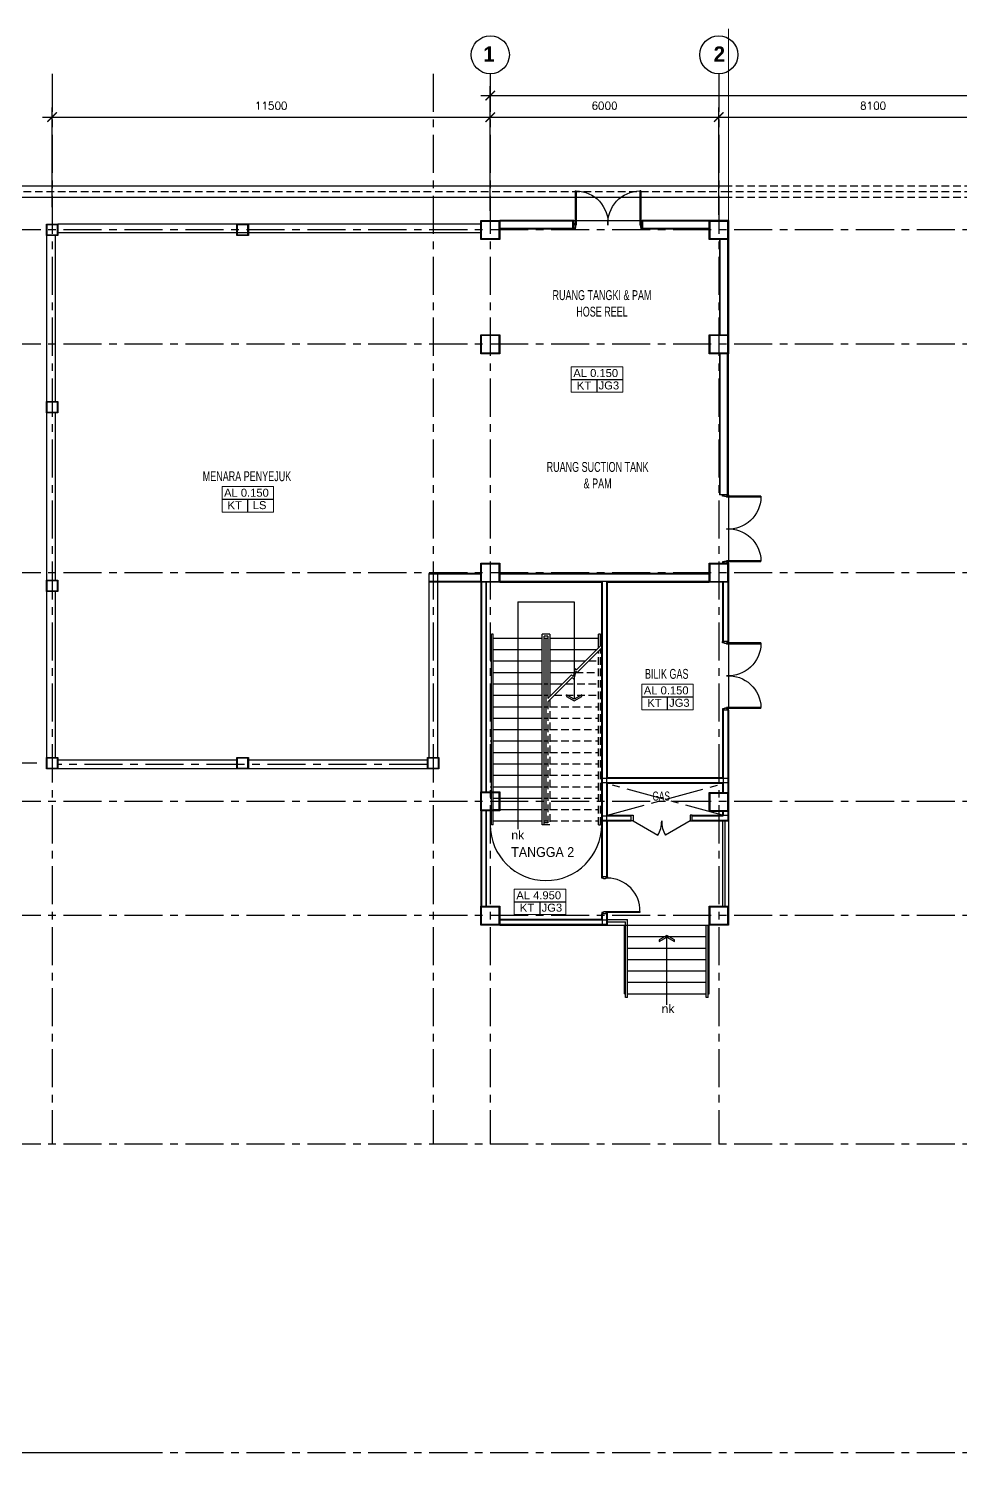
# Model space of a CAD drawing. Header units: millimetres. Extents: x 401562 to 564367, y -269451 to 12039.
# Drawn here: x 456276 to 480732, y -237029 to -199395 of the extents above; entities that cross this region are included whole.
import ezdxf

# ---------------------------------------------------------------- set-up
doc = ezdxf.new("R2010")
doc.units = ezdxf.units.MM
doc.header["$MEASUREMENT"] = 0
doc.linetypes.add('CENTER', pattern=[2, 1.25, -0.25, 0.25, -0.25])
doc.linetypes.add('HIDDEN', pattern=[0.375, 0.25, -0.125])
doc.layers.add('A-FLOR-OTLN', color=6, linetype='Continuous', lineweight=9)
doc.layers.add('TEXT', color=7, linetype='Continuous', lineweight=9)
for name, color, linetype in [('Bomba', 1, 'Continuous'), ('C-door', 1, 'Continuous'), ('G-bubble', 7, 'Continuous'), ('G2-text', 3, 'Continuous'), ('GRID', 9, 'Continuous'), ('Hatch-wall', 240, 'Continuous'), ('KODING', 7, 'Continuous'), ('LINE', 1, 'Continuous'), ('SILING', 8, 'Continuous'), ('STAIR', 7, 'Continuous'), ('VPORT', 2, 'Continuous'), ('WALL', 3, 'Continuous')]:
    doc.layers.add(name, color=color, linetype=linetype)
doc.layers.get('VPORT').off()
doc.styles.add('ARIAL', font='arial.ttf', dxfattribs={"width": 0.65, "height": 1.6})
doc.styles.add('ROMANS', font='romans.shx', dxfattribs={"height": 200})
doc.styles.add('S100-200H', font='romans.shx', dxfattribs={"width": 0.75, "height": 200})
doc.styles.get("Standard").update_dxf_attribs({"font": 'arial.ttf'})
doc.styles.add('TECHNICBOLD', font='teb_____.pfb', dxfattribs={"height": 300})
doc.dimstyles.new('DIM-100', dxfattribs={"dimtxt": 200, "dimasz": 300, "dimexe": 200, "dimexo": 50, "dimgap": 100, "dimtad": 1, "dimtoh": 1, "dimdec": 0, "dimzin": 0, "dimdsep": 46, "dimtxsty": 'S100-200H', "dimcen": 0.09, "dimclrt": 2, "dimadec": 0, "dimazin": 0, "dimtfac": 1, "dimtdec": 0, "dimtix": 1, "dimtofl": 0, "dimtmove": 0, "dimatfit": 3, "dimfxl": 1, "dimtolj": 1, "dimtzin": 0, "dimarcsym": 0})

# ---------------------------------------------------------------- blocks, each defined once
blk = doc.blocks.new('_ArchTick')
at = {"color": 0, "linetype": 'ByBlock', "const_width": 0.15}
blk.add_lwpolyline([(-0.5, -0.5), (0.5, 0.5)], dxfattribs=at)
blk = doc.blocks.new('*D506')
at = {"layer": 'Bomba', "color": 1, "lineweight": -2, "ltscale": 75, "transparency": 16777216}
for p, q in [((468392, -204179), (468392, -200901)), ((520592, -204273), (520592, -200901)), ((468142, -201151), (520842, -201151))]:
    blk.add_line(p, q, dxfattribs=at)
at = {"layer": 'Bomba', "color": 1, "lineweight": -2, "ltscale": 75, "transparency": 16777216, "xscale": 250, "yscale": 250, "zscale": 250, "rotation": 180}
blk.add_blockref('_ArchTick', (468392, -201151), dxfattribs=at)
at = {"layer": 'Bomba', "color": 1, "lineweight": -2, "ltscale": 75, "transparency": 16777216, "xscale": 250, "yscale": 250, "zscale": 250}
blk.add_blockref('_ArchTick', (520592, -201151), dxfattribs=at)
at = {"layer": 'Bomba', "color": 3, "ltscale": 75, "transparency": 16777216, "insert": (488416, -200851), "char_height": 200, "attachment_point": 5, "style": 'ROMANS'}
blk.add_mtext('\\A1;52200', dxfattribs=at)
blk = doc.blocks.new('*D507')
at = {"layer": 'Bomba', "color": 1, "lineweight": -2, "ltscale": 75, "transparency": 16777216}
for p, q in [((468393, -204079), (468393, -201467)), ((474393, -204279), (474393, -201467)), ((468143, -201717), (474643, -201717))]:
    blk.add_line(p, q, dxfattribs=at)
at = {"layer": 'Bomba', "color": 1, "lineweight": -2, "ltscale": 75, "transparency": 16777216, "xscale": 250, "yscale": 250, "zscale": 250, "rotation": 180}
blk.add_blockref('_ArchTick', (468393, -201717), dxfattribs=at)
at = {"layer": 'Bomba', "color": 1, "lineweight": -2, "ltscale": 75, "transparency": 16777216, "xscale": 250, "yscale": 250, "zscale": 250}
blk.add_blockref('_ArchTick', (474393, -201717), dxfattribs=at)
at = {"layer": 'Bomba', "color": 3, "ltscale": 75, "transparency": 16777216, "insert": (471393, -201417), "char_height": 200, "attachment_point": 5, "style": 'ROMANS'}
blk.add_mtext('\\A1;6000', dxfattribs=at)
blk = doc.blocks.new('*D508')
at = {"layer": 'Bomba', "color": 1, "lineweight": -2, "ltscale": 75, "transparency": 16777216}
for p, q in [((455817, -204679), (451793, -204679)), ((452043, -204429), (452043, -237029)), ((459008, -236779), (451793, -236779))]:
    blk.add_line(p, q, dxfattribs=at)
at = {"layer": 'Bomba', "color": 1, "lineweight": -2, "ltscale": 75, "transparency": 16777216, "xscale": 250, "yscale": 250, "zscale": 250}
for p, rotation in [((452043, -204679), 90), ((452043, -236779), 270)]:
    blk.add_blockref('_ArchTick', p, dxfattribs=dict(at, rotation=rotation))
at = {"layer": 'Bomba', "color": 3, "ltscale": 75, "transparency": 16777216, "insert": (451743, -222229), "char_height": 200, "attachment_point": 5, "rotation": 90, "style": 'ROMANS'}
blk.add_mtext('\\A1;35100', dxfattribs=at)
blk = doc.blocks.new('A$C47EF7CED')
at = {"layer": 'GRID', "color": 9, "linetype": 'HIDDEN', "ltscale": 800}
for p, q in [((112, 1363), (112, 1513)), ((162, 1413), (162, 1513)), ((3393, 1363), (112, 1363)), ((3343, 1413), (162, 1413)), ((212, 1363), (212, 80)), ((512, 1363), (512, 80)), ((812, 1363), (812, 80)), ((1112, 1363), (1112, 80)), ((1412, 1363), (1412, 80)), ((1712, 1363), (1712, 80)), ((2012, 1363), (2012, 80)), ((2312, 1363), (2312, 80)), ((2612, 1363), (2612, 80)), ((2912, 1363), (2912, 80)), ((3212, 1363), (3212, 80)), ((3512, 1244), (3512, 80)), ((3812, 944), (3812, 80)), ((4112, 688), (4112, 80)), ((112, 80), (112, 30)), ((112, 80), (4676, 80)), ((112, 30), (4726, 30)), ((4412, 344), (4412, 80))]:
    blk.add_line(p, q, dxfattribs=at)
at = {"layer": 'LINE', "color": 1, "linetype": 'Continuous', "ltscale": 2000}
for p, q in [((112, 2895), (5112, 2895)), ((112, 2845), (112, 2895)), ((112, 2845), (5112, 2845)), ((5112, 2845), (5112, 2895)), ((112, 1513), (112, 1563)), ((112, 1563), (5112, 1563)), ((112, 1513), (5062, 1513)), ((5062, 1413), (5062, 1513)), ((5112, 1363), (5112, 1563)), ((5062, 1413), (3431, 1413)), ((5112, 1363), (3481, 1363)), ((4764, 80), (5112, 80)), ((4814, 30), (5112, 30)), ((5112, 30), (5112, 80))]:
    blk.add_line(p, q, dxfattribs=at)
at = {"layer": 'LINE', "color": 9, "linetype": 'Continuous', "ltscale": 2000}
for p, q in [((212, 2925), (212, 2895)), ((212, 2845), (212, 1563)), ((512, 2925), (512, 2895)), ((512, 2845), (512, 1563)), ((812, 2925), (812, 2895)), ((812, 2845), (812, 1563)), ((1112, 2925), (1112, 2895)), ((1112, 2845), (1112, 1563)), ((1412, 2925), (1412, 2895)), ((1412, 2845), (1412, 1563)), ((1712, 2925), (1712, 2895)), ((1712, 2845), (1712, 1563)), ((2012, 2925), (2012, 2895)), ((2012, 2845), (2012, 1563)), ((2312, 2925), (2312, 2895)), ((2312, 2845), (2312, 1563)), ((2612, 2925), (2612, 2895)), ((2612, 2845), (2612, 1563)), ((2912, 2925), (2912, 2895)), ((2912, 2845), (2912, 1563)), ((3212, 2925), (3212, 2895)), ((3212, 2845), (3212, 1563)), ((3512, 2925), (3512, 2895)), ((3512, 2845), (3512, 1563)), ((3812, 2925), (3812, 2895)), ((3812, 2845), (3812, 1563)), ((4112, 2925), (4112, 2895)), ((4112, 2845), (4112, 1563)), ((4412, 2925), (4412, 2895)), ((4412, 2845), (4412, 1563)), ((4712, 2925), (4712, 2895)), ((4712, 2845), (4712, 1563)), ((5012, 2925), (5012, 2895)), ((5012, 2845), (5012, 1563)), ((212, 1513), (212, 1413)), ((512, 1513), (512, 1413)), ((812, 1513), (812, 1413)), ((1112, 1513), (1112, 1413)), ((1412, 1513), (1412, 1413)), ((1712, 1513), (1712, 1413)), ((2012, 1513), (2012, 1413)), ((2312, 1513), (2312, 1413)), ((2612, 1513), (2612, 1413)), ((2912, 1513), (2912, 1413)), ((3212, 1513), (3212, 1413)), ((3512, 1513), (3512, 1413)), ((3812, 1513), (3812, 1413)), ((5012, 1513), (5012, 1413)), ((3512, 1363), (3512, 1332)), ((3812, 1363), (3812, 1032)), ((4112, 1363), (4112, 721)), ((4412, 1363), (4412, 432)), ((4712, 1363), (4712, 132)), ((5012, 1363), (5012, 80)), ((212, 30), (212, 0)), ((512, 30), (512, 0)), ((812, 30), (812, 0)), ((1112, 30), (1112, 0)), ((1412, 30), (1412, 0)), ((1712, 30), (1712, 0)), ((2012, 30), (2012, 0)), ((2312, 30), (2312, 0)), ((2612, 30), (2612, 0)), ((2912, 30), (2912, 0)), ((3212, 30), (3212, 0)), ((3512, 30), (3512, 0)), ((3812, 30), (3812, 0)), ((4112, 30), (4112, 0))]:
    blk.add_line(p, q, dxfattribs=at)
at = {"layer": 'LINE'}
blk.add_line((5012, 1463), (212, 1463), dxfattribs=at)
at = {"layer": 'STAIR', "color": 1}
for p, q in [((5962, 2204), (0, 2204)), ((5962, 2204), (5962, 721)), ((5962, 721), (3411, 721))]:
    blk.add_line(p, q, dxfattribs=at)
at = {"layer": 'STAIR', "color": 9, "linetype": 'Continuous'}
for points in [[(4756, 0), (4109, 647), (4144, 680), (3935, 731), (3980, 776), (3343, 1413)], [(4844, 0), (4181, 662), (4216, 696), (4007, 747), (4052, 792), (3431, 1413)]]:
    blk.add_lwpolyline(points, dxfattribs=at)
at = {"layer": 'STAIR', "color": 7}
blk.add_lwpolyline([(3526, 922), (3483, 922), (3368, 721), (3483, 521), (3526, 521), (3411, 721)], close=True, dxfattribs=at)
blk = doc.blocks.new('P9')
at = {"layer": 'C-door', "color": 12}
for p, q in [((532183, 332523), (533083, 332523)), ((532183, 332523), (532183, 332493)), ((532183, 332493), (533083, 332493)), ((533038, 332560), (533038, 332560)), ((533038, 332560), (533188, 332560)), ((533038, 332560), (533038, 332525)), ((533038, 332525), (533085, 332525)), ((533083, 332523), (533083, 332493)), ((533085, 332525), (533085, 332510)), ((533085, 332510), (533141, 332510)), ((533141, 332525), (533188, 332525)), ((533141, 332510), (533141, 332525)), ((533188, 332525), (533188, 332560)), ((532183, 330827), (533083, 330827)), ((532183, 330797), (532183, 330827)), ((533083, 330797), (533083, 330827)), ((533085, 330810), (533141, 330810)), ((533085, 330795), (533085, 330810)), ((533085, 330795), (533085, 330810)), ((533141, 330810), (533141, 330795)), ((532183, 330797), (533083, 330797)), ((533038, 330760), (533038, 330795)), ((533038, 330795), (533085, 330795)), ((533038, 330760), (533038, 330760)), ((533038, 330760), (533188, 330760)), ((533141, 330795), (533188, 330795)), ((533188, 330795), (533188, 330760))]:
    blk.add_line(p, q, dxfattribs=at)
at = {"layer": 'Hatch-wall', "color": 1, "ltscale": 2}
for centre, start, end in [((533034, 332510), 181.13, 273.2981), ((533034, 330810), 86.7019, 178.87)]:
    blk.add_arc(centre, 851, start, end, dxfattribs=at)
blk = doc.blocks.new('PP')
at = {"layer": 'C-door', "color": 12}
for p, q in [((245161, -8207, 168716), (245161, -8057, 168716)), ((245196, -8057, 168716), (245161, -8057, 168716)), ((245161, -8207, 168716), (245161, -8207, 168716)), ((245161, -8207, 168716), (245196, -8207, 168716)), ((245196, -8104, 168716), (245196, -8057, 168716)), ((245211, -8104, 168716), (245196, -8104, 168716)), ((245211, -8160, 168716), (245211, -8104, 168716)), ((246081, -8160, 168715), (246081, -8104, 168715)), ((246081, -8104, 168715), (246096, -8104, 168715)), ((246096, -8160, 168715), (246081, -8160, 168715)), ((246096, -8057, 168715), (246131, -8057, 168715)), ((246096, -8104, 168715), (246096, -8057, 168715)), ((246096, -8207, 168715), (246096, -8160, 168715)), ((246131, -8207, 168715), (246096, -8207, 168715)), ((246131, -8207, 168715), (246131, -8057, 168715))]:
    blk.add_line(p, q, dxfattribs=at)
at = {"layer": 'C-door', "color": 12, "elevation": 168716}
blk.add_lwpolyline([(245222, -8162), (245222, -9062), (245198, -9062), (245198, -8162)], close=True, dxfattribs=at)
at = {"layer": 'Hatch-wall', "color": 1, "ltscale": 2}
blk.add_arc((245244, -8210, 168715), 852, 268.5062, 0.2022, dxfattribs=at)
blk = doc.blocks.new('*D554')
at = {"layer": 'Bomba', "color": 1, "lineweight": -2, "ltscale": 75, "transparency": 16777216}
for p, q in [((474393, -204079), (474393, -201467)), ((482493, -204429), (482493, -201467)), ((474143, -201717), (482743, -201717))]:
    blk.add_line(p, q, dxfattribs=at)
at = {"layer": 'Bomba', "color": 1, "lineweight": -2, "ltscale": 75, "transparency": 16777216, "xscale": 250, "yscale": 250, "zscale": 250, "rotation": 180}
blk.add_blockref('_ArchTick', (474393, -201717), dxfattribs=at)
at = {"layer": 'Bomba', "color": 1, "lineweight": -2, "ltscale": 75, "transparency": 16777216, "xscale": 250, "yscale": 250, "zscale": 250}
blk.add_blockref('_ArchTick', (482493, -201717), dxfattribs=at)
at = {"layer": 'Bomba', "color": 3, "ltscale": 75, "transparency": 16777216, "insert": (478443, -201417), "char_height": 200, "attachment_point": 5, "style": 'ROMANS'}
blk.add_mtext('\\A1;8100', dxfattribs=at)
blk = doc.blocks.new('*D1226')
at = {"layer": 'Bomba', "color": 1, "lineweight": -2, "ltscale": 75, "transparency": 16777216}
for p, q in [((456893, -204079), (456893, -201467)), ((468393, -204179), (468393, -201467)), ((456643, -201717), (468643, -201717))]:
    blk.add_line(p, q, dxfattribs=at)
at = {"layer": 'Bomba', "color": 1, "lineweight": -2, "ltscale": 75, "transparency": 16777216, "xscale": 250, "yscale": 250, "zscale": 250, "rotation": 180}
blk.add_blockref('_ArchTick', (456893, -201717), dxfattribs=at)
at = {"layer": 'Bomba', "color": 1, "lineweight": -2, "ltscale": 75, "transparency": 16777216, "xscale": 250, "yscale": 250, "zscale": 250}
blk.add_blockref('_ArchTick', (468393, -201717), dxfattribs=at)
at = {"layer": 'Bomba', "color": 3, "ltscale": 75, "transparency": 16777216, "insert": (462643, -201417), "char_height": 200, "attachment_point": 5, "style": 'ROMANS'}
blk.add_mtext('\\A1;11500', dxfattribs=at)
blk = doc.blocks.new('*D1227')
at = {"layer": 'Bomba', "color": 1, "lineweight": -2, "ltscale": 75, "transparency": 16777216}
for p, q in [((455799, -204679), (453015, -204679)), ((453265, -204429), (453265, -218929)), ((456493, -218679), (453015, -218679))]:
    blk.add_line(p, q, dxfattribs=at)
at = {"layer": 'Bomba', "color": 1, "lineweight": -2, "ltscale": 75, "transparency": 16777216, "xscale": 250, "yscale": 250, "zscale": 250}
for p, rotation in [((453265, -204679), 90), ((453265, -218679), 270)]:
    blk.add_blockref('_ArchTick', p, dxfattribs=dict(at, rotation=rotation))
at = {"layer": 'Bomba', "color": 3, "ltscale": 75, "transparency": 16777216, "insert": (452965, -211679), "char_height": 200, "attachment_point": 5, "rotation": 90, "style": 'ROMANS'}
blk.add_mtext('\\A1;14000', dxfattribs=at)

msp = doc.modelspace()

# ---------------------------------------------------------------- linework, layer by layer
at = {"layer": 'A-FLOR-OTLN', "color": 6, "linetype": 'Continuous', "ltscale": 12}
msp.add_line((474643.1, -204428.6), (474643.1, -199395.2), dxfattribs=at)
for points in [[(456760.6, -204546.6), (457024.6, -204546.6), (457024.6, -204810.6), (456760.6, -204810.6)], [(461760.8, -204546.6), (462024.8, -204546.6), (462024.8, -204810.6), (461760.8, -204810.6)], [(468167, -204453.6), (468618.1, -204453.6), (468618.1, -204903.6), (468167, -204903.6)], [(474167, -204453.6), (474618.1, -204453.6), (474618.1, -204903.6), (474167, -204903.6)], [(468167, -207453.6), (468618.1, -207453.6), (468618.1, -207903.6), (468167, -207903.6)], [(474167, -207453.6), (474618.1, -207453.6), (474618.1, -207903.6), (474167, -207903.6)], [(456760.6, -209201.6), (457024.6, -209201.6), (457024.6, -209465.6), (456760.6, -209465.6)], [(468167, -213453.6), (468618.1, -213453.6), (468618.1, -213903.6), (468167, -213903.6)], [(474167, -213453.6), (474618.1, -213453.6), (474618.1, -213903.6), (474167, -213903.6)], [(474167, -213453.6), (474618.1, -213453.6), (474618.1, -213903.6), (474167, -213903.6)], [(456760.6, -213891.6), (457024.6, -213891.6), (457024.6, -214155.6), (456760.6, -214155.6)], [(456760.8, -218546.6), (457024.8, -218546.6), (457024.8, -218810.6), (456760.8, -218810.6)], [(461761, -218546.6), (462025, -218546.6), (462025, -218810.6), (461761, -218810.6)], [(466760.8, -218546.7), (467024.8, -218546.7), (467024.8, -218810.7), (466760.8, -218810.7)], [(468167, -219453.6), (468618, -219453.6), (468618, -219903.6), (468167, -219903.6)], [(474167, -219468.6), (474618.1, -219468.6), (474618.1, -219918.6), (474167, -219918.6)], [(468166.9, -222453.7), (468618, -222453.7), (468618, -222903.7), (468166.9, -222903.7)], [(474167, -222453.7), (474618.1, -222453.7), (474618.1, -222903.7), (474167, -222903.7)]]:
    msp.add_lwpolyline(points, close=True, dxfattribs=at)
at = {"layer": 'G-bubble'}
for centre in [(468394.7, -200081.1), (474392.7, -200081)]:
    msp.add_circle(centre, 500, dxfattribs=at)
at = {"layer": 'GRID', "linetype": 'CENTER', "ltscale": 800}
for p, q in [((456892.7, -200581), (456892.4, -228678.5)), ((466892.7, -200581), (466892.4, -228678.6)), ((468392.7, -200581), (468392.4, -228678.6)), ((474392.7, -200581), (474392.4, -228678.6)), ((520591.9, -204678.6), (451506.1, -204678.6)), ((520591.9, -207678.6), (451506.1, -207678.6)), ((520591.8, -213678.6), (451506.1, -213678.6)), ((466742.8, -218713.6), (457042.8, -218713.6)), ((471467.7, -220043.6), (474493.1, -219213.6)), ((474493.1, -220043.6), (471467.7, -219213.6)), ((520591.8, -219678.6), (451506.1, -219678.6)), ((520591.9, -222678.6), (451506.1, -222678.6)), ((520591.7, -228678.6), (451506.1, -228678.6)), ((520591.9, -236778.6), (451506.1, -236778.6))]:
    msp.add_line(p, q, dxfattribs=at)
at = {"layer": 'GRID', "color": 9, "linetype": 'HIDDEN', "ltscale": 800}
for p, q in [((482242, -203528.6), (474643.1, -203528.6)), ((482242, -203678.6), (474643.1, -203678.6)), ((482242, -203828.6), (474643.1, -203828.6))]:
    msp.add_line(p, q, dxfattribs=at)
at = {"layer": 'GRID', "color": 1, "linetype": 'HIDDEN', "ltscale": 800}
msp.add_line((474643.1, -203678.6), (451392.6, -203678.6), dxfattribs=at)
at = {"layer": 'Hatch-wall', "color": 1, "ltscale": 2}
for p, q in [((472092.8, -220043.8), (472142.8, -220043.8)), ((472092.9, -220193.8), (472092.9, -220043.8)), ((472142.8, -220043.8), (472142.8, -220193.8)), ((473692.7, -220043.8), (473642.7, -220043.8)), ((473642.7, -220043.8), (473642.7, -220193.8)), ((473692.7, -220193.8), (473692.7, -220043.8)), ((472142.8, -220193.8), (472092.8, -220193.8)), ((472142.8, -220193.8), (472792.3, -220568.8)), ((473642.7, -220193.8), (472993.2, -220568.8)), ((473642.7, -220193.8), (473692.7, -220193.8))]:
    msp.add_line(p, q, dxfattribs=at)
for centre, start, end in [((472142.8, -220193.8), 329.99927, 0), ((473642.7, -220193.8), 180, 210.00073)]:
    msp.add_arc(centre, 750, start, end, dxfattribs=at)
at = {"layer": 'KODING', "color": 1, "linetype": 'Continuous'}
for p, q in [((470520.9, -208605.6), (471871.3, -208605.6)), ((471196.1, -208941), (471196.1, -208605.6)), ((461352.1, -211747.6), (462702.5, -211747.6)), ((462027.3, -212082.9), (462027.3, -211747.6)), ((472370.9, -216936.1), (473721.4, -216936.1)), ((473046.1, -217271.5), (473046.1, -216936.1)), ((469024.8, -222314.8), (470375.2, -222314.8)), ((469700, -222650.1), (469700, -222314.8))]:
    msp.add_line(p, q, dxfattribs=at)
at = {"layer": 'KODING', "color": 7, "linetype": 'Continuous', "lineweight": 20}
for points in [[(471871.3, -208941), (471871.3, -208270.3), (470520.9, -208270.3), (470520.9, -208941)], [(462702.5, -212082.9), (462702.5, -211412.2), (461352.1, -211412.2), (461352.1, -212082.9)], [(473721.4, -217271.5), (473721.4, -216600.8), (472370.9, -216600.8), (472370.9, -217271.5)], [(470375.2, -222650.1), (470375.2, -221979.5), (469024.8, -221979.5), (469024.8, -222650.1)]]:
    msp.add_lwpolyline(points, close=True, dxfattribs=at)
at = {"layer": 'LINE', "linetype": 'Continuous', "ltscale": 800}
for p, q in [((474643.1, -203528.6), (451392.6, -203528.6)), ((474643.1, -203828.6), (451392.6, -203828.6))]:
    msp.add_line(p, q, dxfattribs=at)
at = {"layer": 'LINE', "color": 1}
for p, q in [((470582.7, -204428.6), (472382.7, -204428.6)), ((474643.1, -211695.6), (474643.1, -213361.6)), ((474643.1, -215547.9), (474643.1, -217213.9)), ((471916.8, -224378.7), (471916.9, -224728.7))]:
    msp.add_line(p, q, dxfattribs=at)
at = {"layer": 'LINE', "color": 9}
for p in [(474142, -204428.6), (472382.7, -204658.6)]:
    msp.add_line(p, (472382.7, -204428.6), dxfattribs=at)
at = {"layer": 'LINE', "color": 9, "linetype": 'Continuous', "ltscale": 2000}
for p, q in [((474413.1, -204928.6), (474413.1, -207428.6)), ((474643.1, -204928.6), (474643.1, -207428.6)), ((474643.1, -204928.6), (474643.1, -207428.6)), ((474413.1, -207928.6), (474413.1, -211628.6)), ((474643.1, -211628.6), (474643.1, -207928.6)), ((468142, -213698.6), (466777.6, -213698.6)), ((474142, -213698.6), (468643.1, -213698.6)), ((474643.1, -213428.6), (474643.1, -215480.9)), ((468142, -213910.6), (466777.6, -213910.6)), ((468291.6, -219428.6), (468291.6, -213928.6)), ((468642.8, -213928.6), (471317.7, -213928.6)), ((471317.7, -221658.8), (471317.7, -213928.6)), ((471467.7, -213928.6), (474142, -213928.5)), ((471467.7, -219063.6), (471467.7, -213928.6)), ((474493.1, -213928.6), (474493.1, -215480.9)), ((474493.1, -217280.9), (474493.1, -219063.6)), ((474643.1, -217280.9), (474643.1, -220193.6)), ((474493.1, -219063.6), (471467.7, -219063.6)), ((474493.1, -219213.6), (471467.7, -219213.6)), ((471467.7, -220043.6), (471467.7, -219213.6)), ((474493.1, -219213.6), (474493.1, -219443.6)), ((468291.6, -222428.7), (468291.6, -219928.6)), ((471467.7, -220043.6), (472092.8, -220043.6)), ((473692.7, -220043.6), (474643.1, -220043.6)), ((474493.1, -219943.6), (474493.1, -220043.6)), ((471467.7, -221658.8), (471467.7, -220193.6)), ((471317.7, -222778.8), (468643, -222778.8)), ((471317.7, -222778.8), (471317.7, -222628.8)), ((471467.7, -222928.7), (471467.7, -222628.8)), ((468643, -222928.7), (474142, -222928.7))]:
    msp.add_line(p, q, dxfattribs=at)
at = {"layer": 'LINE', "color": 7}
for p, q in [((474493.1, -220193.6), (474493.1, -222428.7)), ((474553.1, -220193.6), (474553.1, -222428.7)), ((474643.1, -220193.6), (474643.1, -222428.7))]:
    msp.add_line(p, q, dxfattribs=at)
at = {"layer": 'LINE', "color": 1, "linetype": 'Continuous', "ltscale": 2000}
for p, q in [((471467.7, -222778.7), (471996.7, -222778.7)), ((471996.7, -224828.7), (471996.7, -222778.7)), ((471467.7, -222838.7), (471946.7, -222838.7)), ((471917, -224728.7), (471917, -222928.7)), ((471946.7, -224828.7), (471946.7, -222838.7)), ((474062.1, -224828.7), (474062.1, -222928.7)), ((474112.1, -224828.7), (474112.1, -222928.7)), ((471996.7, -224828.7), (471946.7, -224828.7)), ((474112.1, -224828.7), (474062.1, -224828.7))]:
    msp.add_line(p, q, dxfattribs=at)
at = {"layer": 'LINE'}
for p, q in [((471996.7, -222928.7), (474142, -222928.7)), ((471917, -223228.7), (471946.7, -223228.7)), ((471917, -223528.7), (471946.7, -223528.7)), ((471996.7, -223228.7), (474062.1, -223228.7)), ((471996.7, -223528.7), (474062.1, -223528.7)), ((474112.1, -223228.7), (474142, -223228.7)), ((474112.1, -223528.7), (474142, -223528.7)), ((471917, -223828.7), (471946.7, -223828.7)), ((471996.7, -223828.7), (474062.1, -223828.7)), ((474112.1, -223828.7), (474142, -223828.7)), ((471916.9, -224128.7), (471946.7, -224128.7)), ((471996.7, -224128.7), (474062.1, -224128.7)), ((474112.1, -224128.7), (474142, -224128.7)), ((471916.9, -224428.7), (471946.7, -224428.7)), ((471996.7, -224428.7), (474062.1, -224428.7)), ((474112.1, -224428.7), (474142, -224428.7)), ((471916.9, -224728.7), (471946.7, -224728.7)), ((471996.7, -224728.7), (474062.1, -224728.7)), ((474112.1, -224728.7), (474142, -224728.7))]:
    msp.add_line(p, q, dxfattribs=at)
at = {"layer": 'LINE', "color": 9, "linetype": 'Continuous', "ltscale": 2000}
for points in [[(456742.6, -204528.6), (457042.6, -204528.6), (457042.6, -204828.6), (456742.6, -204828.6)], [(461742.8, -204528.6), (462042.8, -204528.6), (462042.8, -204828.6), (461742.8, -204828.6)], [(468142, -204428.6), (468643.1, -204428.6), (468643.1, -204928.6), (468142, -204928.6)], [(474142, -204428.6), (474643.1, -204428.6), (474643.1, -204928.6), (474142, -204928.6)], [(468142, -207428.6), (468643.1, -207428.6), (468643.1, -207928.6), (468142, -207928.6)], [(474142, -207428.6), (474643.1, -207428.6), (474643.1, -207928.6), (474142, -207928.6)], [(456742.6, -209183.6), (457042.6, -209183.6), (457042.6, -209483.6), (456742.6, -209483.6)], [(468142, -213428.6), (468643.1, -213428.6), (468643.1, -213928.6), (468142, -213928.6)], [(474142, -213428.6), (474643.1, -213428.6), (474643.1, -213928.6), (474142, -213928.6)], [(474142, -213428.6), (474643.1, -213428.6), (474643.1, -213928.6), (474142, -213928.6)], [(456742.6, -213873.6), (457042.6, -213873.6), (457042.6, -214173.6), (456742.6, -214173.6)], [(456742.8, -218528.6), (457042.8, -218528.6), (457042.8, -218828.6), (456742.8, -218828.6)], [(461743, -218528.6), (462043, -218528.6), (462043, -218828.6), (461743, -218828.6)], [(466742.8, -218528.7), (467042.8, -218528.7), (467042.8, -218828.7), (466742.8, -218828.7)], [(468142, -219428.6), (468643, -219428.6), (468643, -219928.6), (468142, -219928.6)], [(474142, -219443.6), (474643.1, -219443.6), (474643.1, -219943.6), (474142, -219943.6)], [(468141.9, -222428.7), (468643, -222428.7), (468643, -222928.7), (468141.9, -222928.7)], [(474142, -222428.7), (474643.1, -222428.7), (474643.1, -222928.7), (474142, -222928.7)]]:
    msp.add_lwpolyline(points, close=True, dxfattribs=at)
at = {"layer": 'LINE'}
msp.add_arc((469855.4, -220293.8), 1462.4, 180, 0, dxfattribs=at)
at = {"layer": 'SILING', "color": 9}
for p, q in [((470582.7, -204428.6), (468643.1, -204428.6)), ((470582.7, -204658.6), (468643.1, -204658.6)), ((470582.7, -204508.6), (470582.7, -204428.6)), ((474643.1, -204428.6), (472382.7, -204428.6)), ((474142, -204658.6), (472382.7, -204658.6)), ((468142.1, -213928.6), (468142.1, -222428.7)), ((473692.7, -220043.6), (474493.1, -220043.6)), ((471317.7, -220193.6), (472092.8, -220193.6)), ((473692.7, -220193.6), (474142, -220193.6)), ((473692.7, -220193.6), (474643.1, -220193.6))]:
    msp.add_line(p, q, dxfattribs=at)
at = {"layer": 'STAIR', "color": 1}
for p, q in [((474142, -224728.7), (474142, -222928.7)), ((473029.4, -225017.9), (473029.4, -223239.5))]:
    msp.add_line(p, q, dxfattribs=at)
at = {"layer": 'STAIR', "color": 7}
msp.add_lwpolyline([(473229.7, -223355.1), (473229.7, -223311.8), (473029.4, -223196.2), (472829.2, -223311.8), (472829.2, -223355.1), (473029.4, -223239.5)], close=True, dxfattribs=at)
at = {"layer": 'WALL'}
for p, q in [((468142, -204528.6), (457042.6, -204528.6)), ((470564.7, -204446.7), (468643.1, -204446.7)), ((470564.7, -204640.5), (468643.1, -204640.5)), ((470564.7, -204640.6), (470564.7, -204446.6)), ((474142, -204446.7), (472400.7, -204446.7)), ((472400.7, -204640.5), (472400.7, -204446.7)), ((474142, -204640.5), (472400.7, -204640.5)), ((456742.6, -204828.6), (456742.6, -209183.6)), ((456972.6, -204828.6), (456972.7, -209183.6)), ((468142, -204758.6), (457042.6, -204758.6)), ((474431.1, -207428.6), (474431.1, -204928.6)), ((474625.1, -207428.6), (474625.1, -204928.6)), ((474431.1, -211628.6), (474431.1, -207928.6)), ((474625, -211628.6), (474625, -207928.6)), ((456742.6, -209483.6), (456742.8, -213873.6)), ((456972.8, -209483.6), (456972.8, -213873.6)), ((474643.1, -211628.6), (474413.1, -211628.6)), ((466777.6, -213698.6), (466777.5, -218528.7)), ((468142, -213716.6), (466777.6, -213716.6)), ((467007.6, -213698.6), (467007.5, -218528.7)), ((474142, -213716.6), (468643.1, -213716.6)), ((468142, -213928.6), (466777.6, -213928.6)), ((468160.1, -213928.6), (468160.1, -219428.6)), ((468273.4, -213928.6), (468273.5, -219428.6)), ((474142, -213910.5), (468643.1, -213910.5)), ((471335.7, -216985.8), (471335.7, -213910.5)), ((471449.7, -221658.8), (471449.7, -213910.5)), ((474511.1, -213928.6), (474511.1, -215480.9)), ((474625.1, -213928.6), (474625.1, -215480.9)), ((456742.6, -214173.6), (456742.8, -218528.6)), ((456972.8, -214173.6), (456972.8, -218528.6)), ((471335.7, -221658.8), (471335.7, -214260.8)), ((474511.1, -217280.9), (474511.1, -219443.6)), ((474625.1, -217280.9), (474625.1, -219443.6)), ((461743, -218598.6), (457042.8, -218598.6)), ((466742.8, -218598.6), (462043, -218598.6)), ((466742.8, -218828.6), (457042.8, -218828.6)), ((474625.1, -219081.6), (471335.7, -219081.6)), ((474625.1, -219195.6), (471335.7, -219195.6)), ((468160.1, -219928.6), (468160.1, -222428.7)), ((468273.5, -219928.6), (468273.5, -222428.7)), ((471335.7, -220061.6), (472092.8, -220061.6)), ((473692.7, -220061.6), (474511.1, -220061.6)), ((474511.1, -219943.6), (474511.1, -220061.6)), ((474625.1, -219943.6), (474625.1, -220175.6)), ((471335.7, -220175.6), (472092.8, -220175.6)), ((473692.7, -220175.6), (474625.1, -220175.6)), ((471335.7, -222910.7), (471335.7, -222628.8)), ((471449.7, -222910.7), (471449.7, -222628.8)), ((471449.7, -222796.8), (468643, -222796.8)), ((471449.7, -222910.7), (468643, -222910.7))]:
    msp.add_line(p, q, dxfattribs=at)

# ---------------------------------------------------------------- block references
at = {"layer": 'LINE', "rotation": 90.00000000000001}
msp.add_blockref('A$C47EF7CED', (471317.7, -220405.5), dxfattribs=at)
at = {"layer": 'VPORT', "color": 3, "xscale": -1, "rotation": 90}
msp.add_blockref('P9', (803142.9, 328529.6), dxfattribs=at)
at = {"layer": 'VPORT', "color": 3, "xscale": -1}
for p in [(1007681.4, -544188.9), (1007681.4, -548041.1)]:
    msp.add_blockref('P9', p, dxfattribs=at)
at = {"layer": 'WALL', "color": 3, "linetype": 'Continuous', "rotation": 90.00000000000001}
msp.add_blockref('PP', (463261, -467790), dxfattribs=at)

# ---------------------------------------------------------------- texts
at = {"layer": 'G2-text', "linetype": 'Continuous', "style": 'ARIAL', "width": 0.9}
msp.add_text('TANGGA 2', height=260, dxfattribs=at).set_placement((468943.1, -221138.8, 387324.2))
at = {"layer": 'G2-text', "linetype": 'Continuous', "style": 'ARIAL'}
for s, insert, char_height, width, attachment_point in [('RUANG TANGKI & PAM HOSE REEL', (471326.5, -206607.9, 388590.4), 260, 2733.955, 5), ('MENARA PENYEJUK', (462006.7, -211145, 387324.2), 260, 2733.955, 5), ('RUANG SUCTION TANK & PAM', (471210.7, -211118, 61159.5), 260, 2733.955, 5), ('BILIK GAS', (473025.6, -216333.6, 387324.2), 260, 2733.955, 5), ('GAS', (472650.1, -219419.9, 387324.2), 240, 3532.613, 1)]:
    msp.add_mtext(s, dxfattribs=dict(at, insert=insert, char_height=char_height, width=width, attachment_point=attachment_point))
at = {"layer": 'KODING', "color": 0, "linetype": 'Continuous', "char_height": 210, "width": 1404.659, "attachment_point": 8, "line_spacing_factor": 0.798462}
for s, insert in [('{\\fArial|b0|i0|c0|p34;AL 0.150}', (471161.4, -208542.8, 61159.5)), ('{\\fArial|b0|i0|c0|p34;KT}', (470852.9, -208868.1, 61159.5)), ('{\\fArial|b0|i0|c0|p34;JG3}', (471506.9, -208868.1, 61159.5)), ('{\\fArial|b0|i0|c0|p34;AL 0.150}', (461992.5, -211684.7, 61159.5)), ('{\\fArial|b0|i0|c0|p34;KT}', (461684.1, -212010, 61159.5)), ('LS', (462338.1, -212010, 61159.5)), ('{\\fArial|b0|i0|c0|p34;AL 0.150}', (473011.4, -216873.3, 61159.5)), ('{\\fArial|b0|i0|c0|p34;KT}', (472702.9, -217198.6, 61159.5)), ('{\\fArial|b0|i0|c0|p34;JG3}', (473356.9, -217198.6, 61159.5)), ('AL 4.950', (469665.3, -222252, -103189.1)), ('{\\fArial|b0|i0|c0|p34;KT}', (469356.8, -222577.3, -103189.1)), ('{\\fArial|b0|i0|c0|p34;JG3}', (470010.8, -222577.3, -103189.1))]:
    msp.add_mtext(s, dxfattribs=dict(at, insert=insert))
at = {"layer": 'STAIR', "color": 0, "linetype": 'Continuous', "style": 'ARIAL'}
for p in [(468944.8, -220678.1, 387324.2), (472890, -225237, 150025.5)]:
    msp.add_text('nk', height=230, dxfattribs=at).set_placement(p)
at = {"layer": 'TEXT', "color": 4, "char_height": 400, "width": 889, "attachment_point": 2, "line_spacing_factor": 0.7995, "style": 'TECHNICBOLD'}
for s, insert in [('1', (468360.9, -199861.4, 346551.2)), ('2', (474406.4, -199861.3, 346551.2))]:
    msp.add_mtext(s, dxfattribs=dict(at, insert=insert))

# ---------------------------------------------------------------- dimensions: what is measured, and where the dimension line sits
at = {"layer": 'Bomba', "color": 1, "ltscale": 75}
for base, p1, p2, picture, middle in [((520591.9, -201151.3, 40763.3), (468391.8, -204428.6, 326164.7), (520591.9, -204523.3, 171735.2), '*D506', (488416, -201151.3, 40763.3)), ((468392.6, -201717.2, -61159.5), (456892.6, -204328.5), (468392.6, -204428.6), '*D1226', (462642.6, -201717.2, -61159.5)), ((474392.6, -201717.3, 326164.7), (468392.6, -204328.6, 387324.2), (474392.6, -204528.7, 387324.2), '*D507', (471392.7, -201717.3, 326164.7)), ((482492.6, -201717.3, 326164.7), (474392.6, -204328.6, 387324.2), (482492.6, -204678.6), '*D554', (478442.6, -201717.3, 326164.7))]:
    dim = msp.add_linear_dim(base=base, p1=p1, p2=p2, dimstyle='DIM-100', override={"dimtxt": 50, "dimasz": 250, "dimexe": 250, "dimexo": 250, "dimgap": 200, "dimtoh": 0, "dimtxsty": 'ROMANS', "dimblk": 'ArchTick', "dimdle": 250, "dimclrd": 1, "dimclre": 1, "dimclrt": 3, "dimfxl": 150}, dxfattribs=at)
    dim.commit()
    dim.dimension.update_dxf_attribs({"geometry": picture, "text_midpoint": middle, "dimtype": 160})
dim = msp.add_linear_dim(base=(452042.8, -236778.6, 224241.8), p1=(456067.3, -204678.5, 224241.8), p2=(459257.9, -236778.6, 224241.8), angle=90, text='35100', dimstyle='DIM-100', override={"dimtxt": 50, "dimasz": 250, "dimexe": 250, "dimexo": 250, "dimgap": 200, "dimtoh": 0, "dimtxsty": 'ROMANS', "dimblk": 'ArchTick', "dimdle": 250, "dimclrd": 1, "dimclre": 1, "dimclrt": 3, "dimfxl": 150}, dxfattribs=at)
dim.commit()
dim.dimension.update_dxf_attribs({"geometry": '*D508', "text_midpoint": (452042.8, -222228.6, 224241.8), "dimtype": 160})
dim = msp.add_linear_dim(base=(453265.4, -218678.6, 224241.8), p1=(456048.9, -204678.6, 224241.8), p2=(456742.8, -218678.6), angle=90, dimstyle='DIM-100', override={"dimtxt": 50, "dimasz": 250, "dimexe": 250, "dimexo": 250, "dimgap": 200, "dimtoh": 0, "dimtxsty": 'ROMANS', "dimblk": 'ArchTick', "dimdle": 250, "dimclrd": 1, "dimclre": 1, "dimclrt": 3, "dimfxl": 150}, dxfattribs=at)
dim.commit()
dim.dimension.update_dxf_attribs({"geometry": '*D1227', "text_midpoint": (453265.4, -211678.6, 224241.8), "dimtype": 160})

doc.saveas('drawing.dxf')
